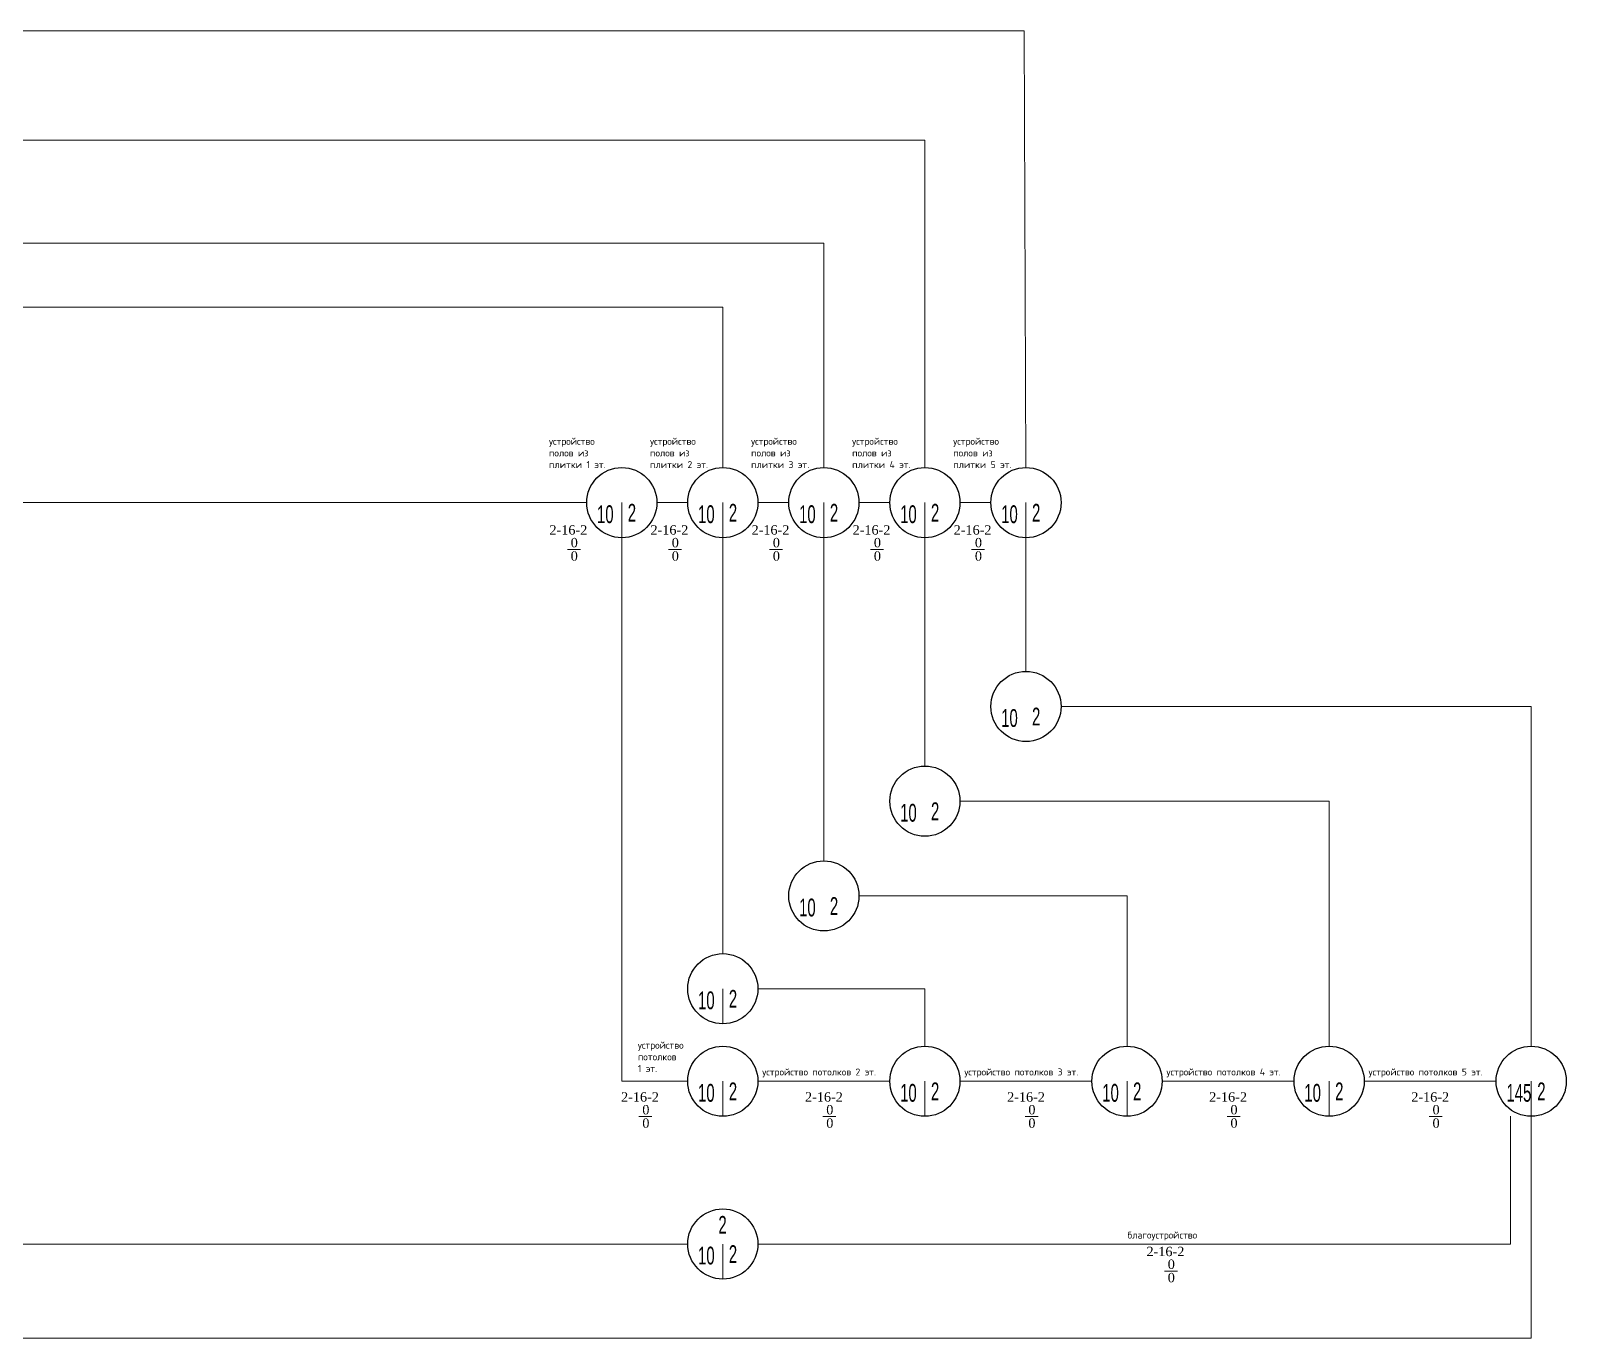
# Model space of a CAD drawing. Header units: millimetres. Extents: x 545956 to 559840, y 1708517 to 1711661.
# Drawn here: x 559291 to 559840, y 1709240 to 1709708 of the extents above; entities that cross this region are included whole.
import ezdxf

# ---------------------------------------------------------------- set-up
doc = ezdxf.new("R2010")
doc.units = ezdxf.units.MM
doc.header["$LTSCALE"] = 5
doc.layers.get('0').update_dxf_attribs({"lineweight": 30})
doc.layers.add('Тонкая', color=250, linetype='Continuous', lineweight=5)
doc.styles.add('5-0.6', font='arial.ttf', dxfattribs={"height": 5})
doc.styles.get("Standard").update_dxf_attribs({"font": 'isocpeur.ttf'})
doc.styles.add('Римский -1.', font='times.ttf')

msp = doc.modelspace()

# ---------------------------------------------------------------- linework, layer by layer
at = {"color": 0, "lineweight": -2}
for centre in [(559502.1, 1709538.86), (559502.1, 1709538.86), (559502.1, 1709538.86), (559538.25, 1709538.86), (559538.25, 1709538.86), (559538.25, 1709538.86), (559574.41, 1709538.86), (559574.41, 1709538.86), (559574.41, 1709538.86), (559610.56, 1709538.86), (559610.56, 1709538.86), (559610.56, 1709538.86), (559646.72, 1709538.86), (559646.72, 1709538.86), (559646.72, 1709538.86), (559646.72, 1709465.96), (559646.72, 1709465.96), (559646.72, 1709465.96), (559610.56, 1709432.07), (559610.56, 1709432.07), (559610.56, 1709432.07), (559574.41, 1709398.18), (559574.41, 1709398.18), (559574.41, 1709398.18), (559538.25, 1709364.97), (559538.25, 1709364.97), (559538.25, 1709364.97), (559538.25, 1709331.88), (559538.25, 1709331.88), (559538.25, 1709331.88), (559610.56, 1709331.88), (559610.56, 1709331.88), (559610.56, 1709331.88), (559682.87, 1709331.88), (559682.87, 1709331.88), (559682.87, 1709331.88), (559755.18, 1709331.88), (559755.18, 1709331.88), (559755.18, 1709331.88), (559827.49, 1709331.88), (559827.49, 1709331.88), (559827.49, 1709331.88), (559538.25, 1709273.66), (559538.25, 1709273.66), (559538.25, 1709273.66)]:
    msp.add_circle(centre, 12.55, dxfattribs=at)
at = {"layer": 'Тонкая', "linetype": 'ByBlock', "ltscale": 0.2}
for p, q in [((559272.63, 1709707.68), (559646.13, 1709707.68)), ((559646.13, 1709707.68), (559646.67, 1709551.41)), ((559610.56, 1709668.56), (559097.63, 1709668.56)), ((559610.56, 1709551.41), (559610.56, 1709668.56)), ((559574.41, 1709631.68), (558922.63, 1709631.68)), ((559574.41, 1709551.41), (559574.41, 1709631.68)), ((558747.63, 1709608.8), (559538.25, 1709608.8)), ((559538.25, 1709608.8), (559538.25, 1709551.41)), ((558572.63, 1709538.86), (559489.55, 1709538.86)), ((559502.1, 1709538.86), (559502.1, 1709526.31)), ((559514.65, 1709538.86), (559525.7, 1709538.86)), ((559538.25, 1709538.86), (559538.25, 1709526.31)), ((559550.8, 1709538.86), (559561.86, 1709538.86)), ((559574.41, 1709538.86), (559574.41, 1709526.31)), ((559586.96, 1709538.86), (559598.01, 1709538.86)), ((559610.56, 1709538.86), (559610.56, 1709526.31)), ((559623.11, 1709538.86), (559634.16, 1709538.86)), ((559646.72, 1709538.86), (559646.72, 1709526.31)), ((559502.1, 1709526.31), (559502.1, 1709331.88)), ((559538.25, 1709526.31), (559538.25, 1709377.52)), ((559574.41, 1709526.31), (559574.41, 1709410.73)), ((559610.56, 1709526.31), (559610.56, 1709444.62)), ((559646.72, 1709526.31), (559646.72, 1709478.51)), ((559659.27, 1709465.96), (559827.49, 1709465.96)), ((559827.49, 1709465.96), (559827.49, 1709344.43)), ((559623.11, 1709432.07), (559755.18, 1709432.07)), ((559755.18, 1709432.07), (559755.18, 1709344.43)), ((559586.96, 1709398.18), (559682.87, 1709398.18)), ((559682.87, 1709398.18), (559682.87, 1709344.43)), ((559538.25, 1709364.97), (559538.25, 1709352.42)), ((559550.8, 1709364.97), (559610.56, 1709364.97)), ((559610.56, 1709364.97), (559610.56, 1709344.43)), ((559502.1, 1709331.88), (559525.7, 1709331.88)), ((559538.25, 1709331.88), (559538.25, 1709319.33)), ((559550.8, 1709331.88), (559598.01, 1709331.88)), ((559610.56, 1709331.88), (559610.56, 1709319.33)), ((559623.11, 1709331.88), (559670.32, 1709331.88)), ((559682.87, 1709331.88), (559682.87, 1709319.33)), ((559695.42, 1709331.88), (559742.63, 1709331.88)), ((559755.18, 1709331.88), (559755.18, 1709319.33)), ((559767.73, 1709331.88), (559814.94, 1709331.88)), ((559827.49, 1709331.88), (559827.49, 1709319.33)), ((559820.07, 1709319.33), (559820.07, 1709273.66)), ((559827.49, 1709319.33), (559827.49, 1709239.93)), ((559525.7, 1709273.66), (557942.63, 1709273.66)), ((559538.25, 1709273.66), (559538.25, 1709261.11)), ((559820.07, 1709273.66), (559550.8, 1709273.66)), ((557284.63, 1709239.93), (559827.49, 1709239.93))]:
    msp.add_line(p, q, dxfattribs=at)
at = {"layer": 'Тонкая', "ltscale": 0.2}
for p, q in [((559482.64, 1709522.08), (559487.3, 1709522.08)), ((559518.79, 1709522.08), (559523.45, 1709522.08)), ((559554.94, 1709522.08), (559559.61, 1709522.08)), ((559591.1, 1709522.08), (559595.76, 1709522.08)), ((559627.25, 1709522.08), (559631.91, 1709522.08)), ((559508.25, 1709319.23), (559512.91, 1709319.23)), ((559574.06, 1709319.23), (559578.73, 1709319.23)), ((559646.37, 1709319.23), (559651.03, 1709319.23)), ((559718.68, 1709319.23), (559723.34, 1709319.23)), ((559790.99, 1709319.23), (559795.65, 1709319.23)), ((559696.25, 1709263.96), (559700.91, 1709263.96))]:
    msp.add_line(p, q, dxfattribs=at)

# ---------------------------------------------------------------- texts
at = {"color": 0, "lineweight": -2, "style": '5-0.6', "width": 0.6}
for s, height, p in [('10', 6.366, (559493.24, 1709531.54)), ('2', 6.37, (559504.26, 1709532.06)), ('10', 6.366, (559529.39, 1709531.54)), ('2', 6.37, (559540.41, 1709532.06)), ('10', 6.366, (559565.54, 1709531.54)), ('2', 6.37, (559576.57, 1709532.06)), ('10', 6.366, (559601.7, 1709531.54)), ('2', 6.37, (559612.72, 1709532.06)), ('10', 6.366, (559637.85, 1709531.54)), ('2', 6.37, (559648.88, 1709532.06)), ('10', 6.366, (559637.85, 1709458.63)), ('2', 6.37, (559648.88, 1709459.16)), ('10', 6.366, (559601.7, 1709424.74)), ('2', 6.37, (559612.72, 1709425.26)), ('2', 6.37, (559576.57, 1709391.38)), ('10', 6.366, (559565.54, 1709390.85)), ('10', 6.366, (559529.39, 1709357.65)), ('2', 6.37, (559540.41, 1709358.17)), ('10', 6.366, (559529.39, 1709324.55)), ('2', 6.37, (559540.41, 1709325.08)), ('10', 6.366, (559601.7, 1709324.55)), ('2', 6.37, (559612.72, 1709325.08)), ('10', 6.366, (559674.01, 1709324.55)), ('2', 6.37, (559685.03, 1709325.08)), ('10', 6.366, (559746.31, 1709324.55)), ('2', 6.37, (559757.34, 1709325.08)), ('145', 6.366, (559818.62, 1709324.55)), ('2', 6.37, (559829.65, 1709325.08)), ('2', 6.37, (559536.68, 1709277.33)), ('10', 6.366, (559529.39, 1709266.34)), ('2', 6.37, (559540.41, 1709266.86))]:
    msp.add_text(s, height=height, dxfattribs=at).set_placement(p)
at = {"layer": 'Тонкая', "lineweight": -2, "style": 'Римский -1.'}
for s, p in [('2-16-2', (559476.23, 1709527.43)), ('2-16-2', (559512.38, 1709527.43)), ('2-16-2', (559548.54, 1709527.43)), ('2-16-2', (559584.69, 1709527.43)), ('2-16-2', (559620.85, 1709527.43)), ('0', (559483.84, 1709522.88)), ('0', (559519.99, 1709522.88)), ('0', (559556.15, 1709522.88)), ('0', (559592.3, 1709522.88)), ('0', (559628.45, 1709522.88)), ('0', (559483.84, 1709518.09)), ('0', (559519.99, 1709518.09)), ('0', (559556.15, 1709518.09)), ('0', (559592.3, 1709518.09)), ('0', (559628.45, 1709518.09)), ('2-16-2', (559501.85, 1709324.59)), ('2-16-2', (559567.66, 1709324.59)), ('2-16-2', (559639.97, 1709324.59)), ('2-16-2', (559712.27, 1709324.59)), ('2-16-2', (559784.58, 1709324.59)), ('0', (559509.45, 1709320.03)), ('0', (559575.27, 1709320.03)), ('0', (559647.57, 1709320.03)), ('0', (559719.88, 1709320.03)), ('0', (559792.19, 1709320.03)), ('0', (559509.45, 1709315.24)), ('0', (559575.27, 1709315.24)), ('0', (559647.57, 1709315.24)), ('0', (559719.88, 1709315.24)), ('0', (559792.19, 1709315.24)), ('2-16-2', (559689.85, 1709269.31)), ('0', (559697.45, 1709264.75)), ('0', (559697.45, 1709259.96))]:
    msp.add_text(s, height=3.36, dxfattribs=at).set_placement(p)
at = {"layer": 'Тонкая', "linetype": 'ByBlock', "ltscale": 0.2, "char_height": 2.5, "attachment_point": 1}
for s, width, insert in [('{\\C0;устройство полов из плитки 1 эт.}', 25.4484, (559476.06, 1709562.05)), ('{\\C0;устройство полов из плитки 2 эт.}', 25.4484, (559512.22, 1709562.05)), ('{\\C0;устройство полов из плитки 3 эт.}', 25.4484, (559548.37, 1709562.05)), ('{\\C0;устройство полов из плитки 4 эт.}', 25.4484, (559584.52, 1709562.05)), ('{\\C0;устройство полов из плитки 5 эт.}', 25.4484, (559620.68, 1709562.05)), ('{\\C0;устройство потолков 1 эт.}', 15.7717, (559507.86, 1709346.02)), ('{\\C0;устройство потолков 2 эт.}', 44.8147, (559552.36, 1709336.44)), ('{\\C0;устройство потолков 3 эт.}', 44.8147, (559624.67, 1709336.44)), ('{\\C0;устройство потолков 4 эт.}', 44.8147, (559696.98, 1709336.44)), ('{\\C0;устройство потолков 5 эт.}', 44.8147, (559769.28, 1709336.44)), ('{\\C0;благоустройство}', 62.0223, (559683.07, 1709278.1))]:
    msp.add_mtext_dynamic_manual_height_columns(s, width=width, gutter_width=12.5, heights=[0], dxfattribs=dict(at, insert=insert))

doc.saveas('drawing.dxf')
